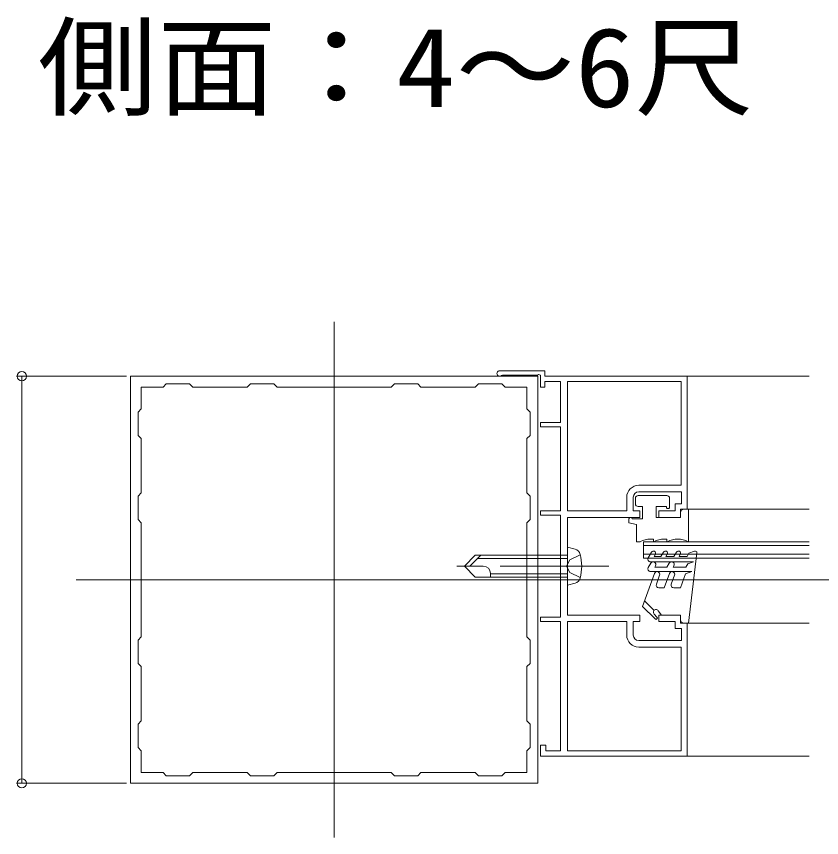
# Model space of a CAD drawing. Units: millimetres, scale not verified. Extents: x -1682 to -296, y -1188 to 1056.
# Drawn here: x -1337.2 to -1189, y 343.4 to 494.7 of the extents above; entities that cross this region are included whole.
import ezdxf
from ezdxf.enums import TextEntityAlignment as Align

# ---------------------------------------------------------------- set-up
doc = ezdxf.new("R2010")
doc.units = ezdxf.units.MM
doc.header["$LTSCALE"] = 4
doc.linetypes.add('CHAIN1', pattern=[8, 5, -1, 1, -1])
doc.linetypes.add('DASHED3', pattern=[4, 3, -1])
for name, color, linetype, lineweight in [('0-1_USER1', 3, 'Continuous', 9), ('0-3_YKK_11', 7, 'Continuous', 9), ('0-4_YKK_12', 2, 'Continuous', 9), ('0-5_YKK_13', 4, 'Continuous', 9), ('0-6_YKK_D', 6, 'Continuous', 9)]:
    doc.layers.add(name, color=color, linetype=linetype, lineweight=lineweight)
doc.styles.add('ＭＳ ゴシック', font='')
doc.styles.get('ＭＳ ゴシック').set_extended_font_data('MS Gothic')

msp = doc.modelspace()

# ---------------------------------------------------------------- linework, layer by layer
at = {"layer": '0-3_YKK_11'}
for p, q in [((-1316.24, 428.447), (-1316.24, 353.447)), ((-1241.24, 428.447), (-1316.24, 428.447)), ((-1248.239, 429.448), (-1239.939, 429.448)), ((-1247.71, 428.648), (-1247.908, 428.573)), ((-1241.286, 428.648), (-1247.71, 428.648)), ((-1241.112, 428.748), (-1241.286, 428.648)), ((-1241.24, 353.447), (-1241.24, 428.447)), ((-1240.739, 428.648), (-1241.112, 428.748)), ((-1240.739, 426.448), (-1240.739, 428.648)), ((-1239.939, 429.448), (-1239.939, 428.448)), ((-1239.939, 428.448), (-1213.739, 428.448)), ((-1213.739, 428.448), (-1213.739, 403.948)), ((-1309.64, 427.047), (-1310.24, 426.447)), ((-1305.34, 427.047), (-1309.64, 427.047)), ((-1304.74, 426.447), (-1305.34, 427.047)), ((-1294.14, 427.047), (-1294.74, 426.447)), ((-1289.84, 427.047), (-1294.14, 427.047)), ((-1289.24, 426.447), (-1289.84, 427.047)), ((-1267.64, 427.047), (-1268.24, 426.447)), ((-1263.34, 427.047), (-1267.64, 427.047)), ((-1262.74, 426.447), (-1263.34, 427.047)), ((-1252.14, 427.047), (-1252.74, 426.447)), ((-1247.84, 427.047), (-1252.14, 427.047)), ((-1247.24, 426.447), (-1247.84, 427.047)), ((-1239.939, 427.448), (-1239.939, 426.448)), ((-1237.039, 427.448), (-1239.939, 427.448)), ((-1237.039, 419.948), (-1237.039, 427.448)), ((-1214.839, 427.448), (-1235.739, 427.448)), ((-1235.739, 427.448), (-1235.739, 403.648)), ((-1235.739, 427.448), (-1235.739, 403.648)), ((-1214.839, 408.348), (-1214.839, 427.448)), ((-1314.24, 426.447), (-1314.24, 422.447)), ((-1310.24, 426.447), (-1314.24, 426.447)), ((-1294.74, 426.447), (-1304.74, 426.447)), ((-1268.24, 426.447), (-1289.24, 426.447)), ((-1268.24, 426.447), (-1289.24, 426.447)), ((-1252.74, 426.447), (-1262.74, 426.447)), ((-1243.24, 426.447), (-1247.24, 426.447)), ((-1243.24, 422.447), (-1243.24, 426.447)), ((-1239.939, 426.448), (-1240.739, 426.448)), ((-1314.24, 422.447), (-1314.84, 421.847)), ((-1242.64, 421.847), (-1243.24, 422.447)), ((-1314.84, 421.847), (-1314.84, 417.547)), ((-1242.64, 417.547), (-1242.64, 421.847)), ((-1240.739, 419.948), (-1237.039, 419.948)), ((-1240.739, 419.148), (-1240.739, 419.948)), ((-1237.039, 419.148), (-1240.739, 419.148)), ((-1237.039, 403.648), (-1237.039, 419.148)), ((-1314.84, 417.547), (-1314.24, 416.947)), ((-1314.24, 416.947), (-1314.24, 406.947)), ((-1243.24, 416.947), (-1242.64, 417.547)), ((-1243.24, 406.947), (-1243.24, 416.947)), ((-1222.639, 408.348), (-1214.839, 408.348)), ((-1214.739, 407.148), (-1222.639, 407.148)), ((-1214.739, 404.948), (-1214.739, 407.148)), ((-1314.24, 406.947), (-1314.84, 406.347)), ((-1314.84, 406.347), (-1314.84, 402.047)), ((-1242.64, 406.347), (-1243.24, 406.947)), ((-1242.64, 402.047), (-1242.64, 406.347)), ((-1224.839, 403.648), (-1224.839, 406.148)), ((-1223.639, 406.148), (-1223.639, 403.648)), ((-1215.939, 404.948), (-1214.739, 404.948)), ((-1215.939, 403.648), (-1215.939, 404.948)), ((-1214.939, 403.948), (-1214.939, 402.448)), ((-1213.739, 403.948), (-1214.939, 403.948)), ((-1240.739, 403.648), (-1237.039, 403.648)), ((-1240.739, 402.848), (-1240.739, 403.648)), ((-1237.039, 402.848), (-1240.739, 402.848)), ((-1237.039, 384.048), (-1237.039, 402.848)), ((-1235.739, 403.648), (-1224.839, 403.648)), ((-1235.739, 402.448), (-1235.739, 384.448)), ((-1222.439, 402.448), (-1235.739, 402.448)), ((-1223.639, 403.648), (-1222.439, 403.648)), ((-1222.439, 403.648), (-1222.439, 402.448)), ((-1218.939, 403.648), (-1215.939, 403.648)), ((-1218.939, 402.448), (-1218.939, 403.648)), ((-1214.939, 402.448), (-1218.939, 402.448)), ((-1314.84, 402.047), (-1314.24, 401.447)), ((-1314.24, 401.447), (-1314.24, 380.447)), ((-1243.24, 401.447), (-1242.64, 402.047)), ((-1243.24, 380.447), (-1243.24, 401.447)), ((-1235.739, 384.448), (-1222.439, 384.448)), ((-1222.439, 384.448), (-1222.439, 383.248)), ((-1218.939, 384.448), (-1214.939, 384.448)), ((-1218.939, 383.248), (-1218.939, 384.448)), ((-1214.939, 384.448), (-1214.94, 382.948)), ((-1240.74, 384.048), (-1237.039, 384.048)), ((-1240.74, 383.248), (-1240.74, 384.048)), ((-1237.039, 383.248), (-1240.74, 383.248)), ((-1237.04, 359.448), (-1237.039, 383.248)), ((-1235.74, 359.448), (-1235.739, 383.248)), ((-1235.74, 359.448), (-1235.739, 383.248)), ((-1235.739, 383.248), (-1224.839, 383.248)), ((-1224.839, 383.248), (-1224.839, 380.748)), ((-1223.639, 383.248), (-1223.639, 380.748)), ((-1222.439, 383.248), (-1223.639, 383.248)), ((-1215.939, 383.248), (-1218.939, 383.248)), ((-1215.939, 381.948), (-1215.939, 383.248)), ((-1214.94, 382.948), (-1213.739, 382.948)), ((-1213.739, 382.948), (-1213.74, 358.448)), ((-1214.739, 381.948), (-1215.939, 381.948)), ((-1214.74, 379.748), (-1214.739, 381.948)), ((-1314.24, 380.447), (-1314.84, 379.847)), ((-1314.84, 379.847), (-1314.84, 375.547)), ((-1242.64, 379.847), (-1243.24, 380.447)), ((-1242.64, 375.547), (-1242.64, 379.847)), ((-1222.639, 379.748), (-1214.74, 379.748)), ((-1222.639, 378.548), (-1214.84, 378.548)), ((-1214.84, 378.548), (-1214.84, 359.448)), ((-1314.84, 375.547), (-1314.24, 374.947)), ((-1243.24, 374.947), (-1242.64, 375.547)), ((-1314.24, 374.947), (-1314.24, 364.947)), ((-1243.24, 364.947), (-1243.24, 374.947)), ((-1314.24, 364.947), (-1314.84, 364.347)), ((-1242.64, 364.347), (-1243.24, 364.947)), ((-1314.84, 364.347), (-1314.84, 360.047)), ((-1242.64, 360.047), (-1242.64, 364.347)), ((-1240.74, 360.448), (-1239.74, 360.448)), ((-1240.74, 358.448), (-1240.74, 360.448)), ((-1239.74, 360.448), (-1239.74, 359.448)), ((-1314.84, 360.047), (-1314.24, 359.447)), ((-1314.24, 359.447), (-1314.24, 355.447)), ((-1243.24, 359.447), (-1242.64, 360.047)), ((-1243.24, 355.447), (-1243.24, 359.447)), ((-1239.74, 359.448), (-1237.04, 359.448)), ((-1214.84, 359.448), (-1235.74, 359.448)), ((-1213.74, 358.448), (-1240.74, 358.448)), ((-1314.24, 355.447), (-1310.24, 355.447)), ((-1310.24, 355.447), (-1309.64, 354.847)), ((-1309.64, 354.847), (-1305.34, 354.847)), ((-1305.34, 354.847), (-1304.74, 355.447)), ((-1304.74, 355.447), (-1294.74, 355.447)), ((-1294.74, 355.447), (-1294.14, 354.847)), ((-1294.14, 354.847), (-1289.84, 354.847)), ((-1289.84, 354.847), (-1289.24, 355.447)), ((-1289.24, 355.447), (-1268.24, 355.447)), ((-1268.24, 355.447), (-1267.64, 354.847)), ((-1267.64, 354.847), (-1263.34, 354.847)), ((-1263.34, 354.847), (-1262.74, 355.447)), ((-1262.74, 355.447), (-1252.739, 355.447)), ((-1252.739, 355.447), (-1252.139, 354.847)), ((-1252.139, 354.847), (-1247.84, 354.847)), ((-1247.84, 354.847), (-1247.24, 355.447)), ((-1247.24, 355.447), (-1243.24, 355.447)), ((-1316.24, 353.447), (-1241.24, 353.447))]:
    msp.add_line(p, q, dxfattribs=at)
for centre, radius, start, end in [((-1248.239, 428.948), 0.5, 89.99966, 311.40929), ((-1222.639, 406.148), 2.2, 89.99968, 179.99965), ((-1222.639, 406.148), 1, 89.99968, 179.99965), ((-1222.639, 380.748), 2.2, 179.99968, 269.99965), ((-1222.639, 380.748), 1, 179.99968, 269.99965)]:
    msp.add_arc(centre, radius, start, end, dxfattribs=at)
at = {"layer": '0-4_YKK_12'}
for p, q in [((-1278.74, 438.447), (-1278.74, 343.447)), ((-1235.239, 428.448), (-1191.239, 428.448)), ((-1214.639, 403.948), (-1191.239, 403.948)), ((-1221.739, 397.948), (-1221.739, 394.948)), ((-1221.739, 397.948), (-1191.239, 397.948)), ((-1221.739, 397.248), (-1191.239, 397.248)), ((-1221.739, 395.648), (-1191.239, 395.648)), ((-1221.739, 394.948), (-1191.239, 394.948)), ((-1326.24, 390.948), (-768.74, 390.945)), ((-1214.639, 382.948), (-1191.239, 382.948)), ((-1191.24, 358.448), (-1235.24, 358.448))]:
    msp.add_line(p, q, dxfattribs=at)
at = {"layer": '0-5_YKK_13'}
for p, q in [((-1223.239, 404.948), (-1223.239, 405.948)), ((-1217.439, 406.448), (-1222.739, 406.448)), ((-1216.939, 404.348), (-1216.939, 405.948)), ((-1221.939, 404.448), (-1222.739, 404.448)), ((-1221.939, 404.448), (-1221.939, 402.148)), ((-1217.539, 404.448), (-1219.439, 404.448)), ((-1219.439, 402.448), (-1219.439, 404.448)), ((-1217.539, 404.448), (-1217.539, 404.348)), ((-1213.439, 403.948), (-1214.239, 403.948)), ((-1213.439, 397.948), (-1213.439, 403.948)), ((-1214.939, 402.448), (-1219.439, 402.448)), ((-1214.939, 403.248), (-1214.939, 402.448)), ((-1224.439, 402.148), (-1224.439, 401.448)), ((-1223.039, 401.148), (-1224.439, 401.448)), ((-1221.939, 402.148), (-1223.839, 402.148)), ((-1223.039, 401.148), (-1223.039, 397.948)), ((-1222.376, 397.948), (-1223.039, 397.948)), ((-1219.939, 398.448), (-1220.439, 398.448)), ((-1219.939, 397.948), (-1219.939, 398.448)), ((-1219.876, 397.948), (-1219.939, 397.948)), ((-1217.439, 398.448), (-1217.939, 398.448)), ((-1217.439, 398.448), (-1217.439, 397.948)), ((-1217.376, 397.948), (-1217.439, 397.948)), ((-1213.439, 397.948), (-1213.503, 397.948)), ((-1235.739, 396.948), (-1234.333, 396.571)), ((-1235.739, 395.448), (-1235.739, 396.948)), ((-1252.739, 395.448), (-1254.739, 393.448)), ((-1251.739, 395.448), (-1253.739, 393.448)), ((-1252.739, 395.448), (-1235.739, 395.448)), ((-1235.739, 395.448), (-1235.739, 391.448)), ((-1235.739, 395.448), (-1235.739, 391.448)), ((-1220.266, 396.048), (-1220.872, 394.998)), ((-1219.573, 395.648), (-1219.804, 395.248)), ((-1218.539, 395.248), (-1219.804, 395.248)), ((-1218.078, 396.048), (-1218.539, 395.248)), ((-1217.616, 395.248), (-1217.385, 395.648)), ((-1216.139, 395.248), (-1217.616, 395.248)), ((-1215.678, 396.048), (-1216.139, 395.248)), ((-1215.216, 395.248), (-1214.985, 395.648)), ((-1213.739, 395.248), (-1215.216, 395.248)), ((-1213.393, 395.847), (-1213.739, 395.248)), ((-1213.439, 382.948), (-1211.941, 395.914)), ((-1213.393, 395.847), (-1212.342, 396.23)), ((-1254.739, 393.448), (-1251.273, 393.448)), ((-1252.739, 391.448), (-1254.739, 393.448)), ((-1235.739, 394.848), (-1252.339, 394.848)), ((-1220.872, 393.198), (-1220.411, 393.998)), ((-1212.536, 394.248), (-1220.439, 394.248)), ((-1219.545, 393.498), (-1219.689, 393.248)), ((-1217.439, 393.248), (-1217.006, 393.998)), ((-1216.14, 393.498), (-1216.285, 393.248)), ((-1213.939, 393.248), (-1213.582, 393.868)), ((-1212.536, 394.248), (-1213.582, 393.868)), ((-1249.939, 392.115), (-1249.939, 391.448)), ((-1235.739, 392.048), (-1249.939, 392.048)), ((-1221.939, 386.034), (-1219.725, 392.119)), ((-1212.845, 392.448), (-1220.439, 392.448)), ((-1217.439, 393.248), (-1219.689, 393.248)), ((-1216.967, 392.119), (-1217.939, 389.448)), ((-1213.939, 393.248), (-1216.285, 393.248)), ((-1214.001, 392.027), (-1214.939, 389.448)), ((-1214.001, 392.027), (-1212.845, 392.448)), ((-1235.739, 391.448), (-1252.739, 391.448)), ((-1235.739, 391.448), (-1235.739, 389.948)), ((-1218.785, 391.777), (-1219.388, 390.119)), ((-1216.028, 391.777), (-1216.631, 390.119)), ((-1235.739, 389.948), (-1234.333, 390.325)), ((-1218.919, 389.448), (-1217.939, 389.448)), ((-1216.161, 389.448), (-1214.939, 389.448)), ((-1219.627, 383.721), (-1221.939, 386.034)), ((-1221.562, 387.071), (-1219.793, 385.301)), ((-1219.793, 384.594), (-1219.273, 384.075)), ((-1219.039, 385.248), (-1218.44, 384.448)), ((-1214.94, 384.448), (-1218.44, 384.448)), ((-1214.94, 383.648), (-1214.94, 384.448)), ((-1213.439, 382.948), (-1214.239, 382.948))]:
    msp.add_line(p, q, dxfattribs=at)
at = {"layer": '0-5_YKK_13', "linetype": 'DASHED3'}
for p, q in [((-1233.388, 395.548), (-1235.336, 394.598)), ((-1235.336, 394.598), (-1235.947, 393.448)), ((-1235.336, 392.298), (-1235.947, 393.448)), ((-1233.388, 391.348), (-1235.336, 392.298))]:
    msp.add_line(p, q, dxfattribs=at)
at = {"layer": '0-5_YKK_13', "linetype": 'CHAIN1'}
msp.add_line((-1228.139, 393.448), (-1259.739, 393.448), dxfattribs=at)
at = {"layer": '0-5_YKK_13'}
for centre, radius, start, end in [((-1222.739, 405.948), 0.5, 89.99966, 179.99966), ((-1217.439, 405.948), 0.5, 359.99966, 89.99966), ((-1222.739, 404.948), 0.5, 179.99966, 269.99966), ((-1217.239, 404.348), 0.3, 179.99966, 359.99966), ((-1214.239, 403.248), 0.7, 89.99966, 179.99966), ((-1224.139, 402.148), 0.3, 359.99966, 179.99966), ((-1220.439, 394.448), 4, 89.99966, 118.95468), ((-1217.939, 394.448), 4, 89.99966, 118.95468), ((-1215.439, 394.448), 4, 61.04463, 118.95468), ((-1234.669, 395.315), 1.3, 14.03496, 74.99966), ((-1242.139, 393.448), 9, 345.96437, 14.03496), ((-1220.439, 394.748), 0.5, 149.99966, 269.99966), ((-1219.92, 395.848), 0.4, 329.99966, 149.99966), ((-1217.731, 395.848), 0.4, 329.99966, 149.99966), ((-1215.331, 395.848), 0.4, 329.99966, 149.99966), ((-1212.239, 395.948), 0.3, 353.40904, 109.99966), ((-1251.273, 392.115), 1.333, 359.99966, 89.99966), ((-1219.978, 393.748), 0.5, 329.99966, 149.99966), ((-1216.573, 393.748), 0.5, 329.99966, 149.99966), ((-1220.439, 392.948), 0.5, 149.99966, 269.99966), ((-1219.255, 391.948), 0.5, 339.99966, 159.99966), ((-1216.497, 391.948), 0.5, 339.99966, 159.99966), ((-1234.669, 391.581), 1.3, 284.99966, 345.96437), ((-1218.919, 389.948), 0.5, 159.99966, 269.99966), ((-1216.161, 389.948), 0.5, 159.99966, 269.99966), ((-1219.439, 384.948), 0.5, 36.86957, 224.99966), ((-1219.45, 383.898), 0.25, 224.99966, 44.99966), ((-1214.239, 383.648), 0.7, 179.99966, 269.99966)]:
    msp.add_arc(centre, radius, start, end, dxfattribs=at)
at = {"layer": '0-6_YKK_D'}
for p, q in [((-1316.94, 428.447), (-1337.24, 428.447)), ((-1336.24, 353.447), (-1336.24, 428.447)), ((-1316.94, 353.447), (-1337.24, 353.447))]:
    msp.add_line(p, q, dxfattribs=at)
for centre in [(-1336.24, 428.447), (-1336.24, 353.447)]:
    msp.add_circle(centre, 0.85, dxfattribs=at)

# ---------------------------------------------------------------- texts
at = {"layer": '0-1_USER1', "style": 'ＭＳ ゴシック', "width": 1.1}
msp.add_text('側面：4～6尺', height=14.66, dxfattribs=at).set_placement((-1333.328, 473.641), align=Align.BOTTOM_LEFT)

doc.saveas('drawing.dxf')
